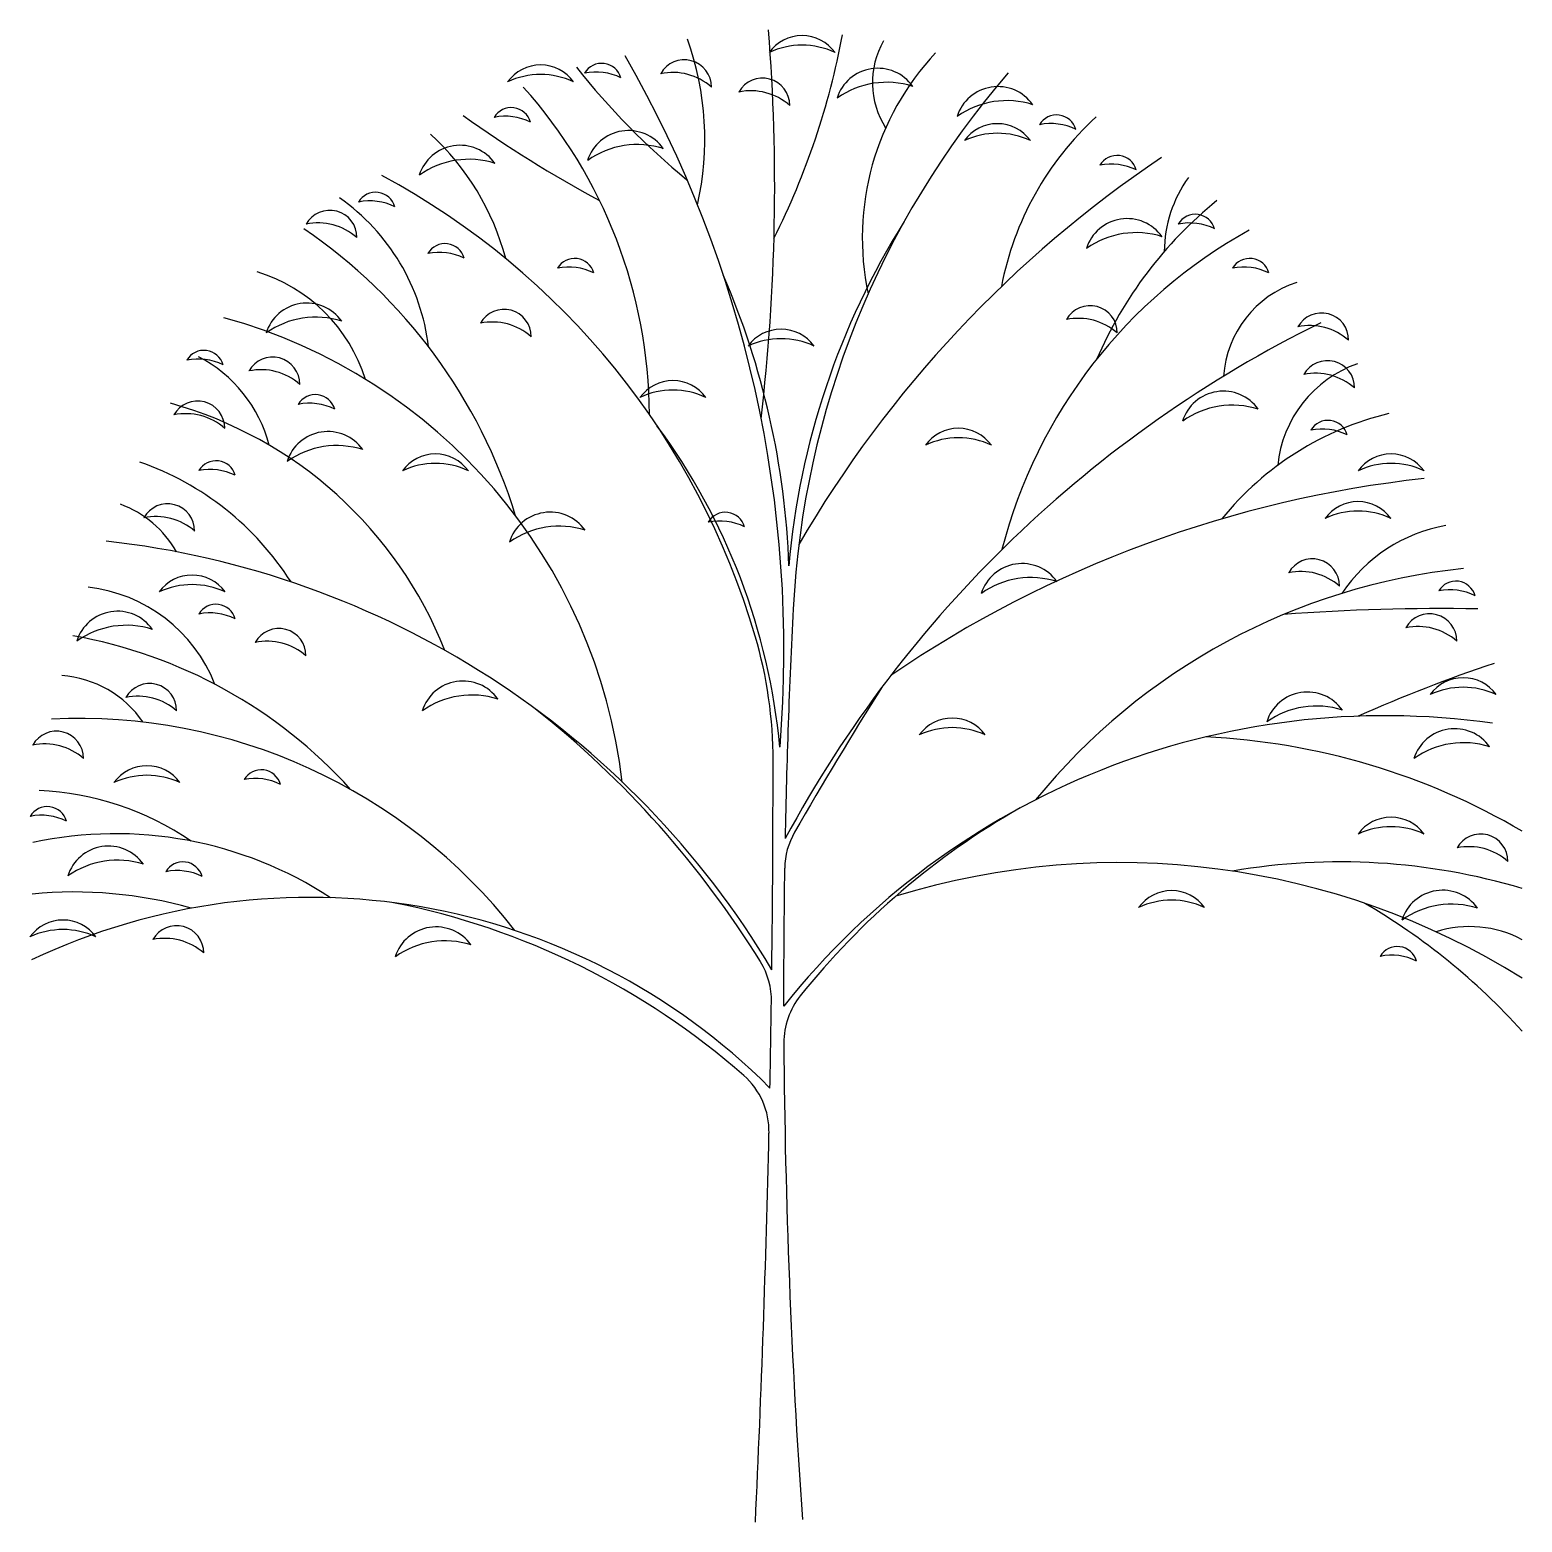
# Model space of a CAD drawing. Extents: x 5.03 to 6.03, y 17.16 to 18.16.
import ezdxf

# ---------------------------------------------------------------- set-up
doc = ezdxf.new("R2010")
doc.units = 0
doc.layers.get('0').update_dxf_attribs({"linetype": 'CONTINUOUS'})

# ---------------------------------------------------------------- blocks, each defined once
blk = doc.blocks.new('LEAF4A')
at = {"color": 0}
for centre, radius, start, end in [((-0.0004, -0.01), 0.0134, 15.7828, 149.4151), ((-0.0043, -0.0402), 0.0378, 63.5349, 101.663)]:
    blk.add_arc(centre, radius, start, end, dxfattribs=at)
blk = doc.blocks.new('LEAF3A')
at = {"color": 0}
for centre, radius, start, end in [((0, -0.0216), 0.0273, 35.8354, 144.1646), ((0, -0.0532), 0.0525, 65.0286, 114.9714)]:
    blk.add_arc(centre, radius, start, end, dxfattribs=at)
blk = doc.blocks.new('LEAF2A')
at = {"color": 0}
for centre, radius, start, end in [((-0.0025, -0.0123), 0.0182, 359.5961, 150.8395), ((-0.0104, -0.0422), 0.0396, 48.7297, 101.7058)]:
    blk.add_arc(centre, radius, start, end, dxfattribs=at)
blk = doc.blocks.new('LEAF1A')
at = {"color": 0}
for centre, radius, start, end in [((0.0033, -0.0222), 0.0287, 35.2114, 162.4469), ((0.0093, -0.0603), 0.0574, 72.2441, 125.4142)]:
    blk.add_arc(centre, radius, start, end, dxfattribs=at)

msp = doc.modelspace()

# ---------------------------------------------------------------- linework, layer by layer
at = {"color": 0}
for centre, radius, start, end in [((4.192, 18.059), 1.3409, 353.3079, 4.4851), ((5.0699, 18.2556), 0.5173, 333.3912, 349.4224), ((5.286, 18.0906), 0.2, 347.2399, 19.5726), ((5.6548, 18.1284), 0.0563, 150.1399, 212.6005), ((5.7908, 18.4487), 0.4989, 218.3977, 230.5846), ((4.738, 17.7473), 0.8011, 355.3686, 29.8899), ((5.7734, 18.0242), 0.1817, 136.8181, 191.8954), ((6.1407, 17.7454), 0.5961, 139.1878, 177.1291), ((5.118, 17.9045), 0.3308, 0.2313, 41.9045), ((5.804, 18.7753), 0.8234, 234.3353, 241.8393), ((5.888, 17.9529), 0.2066, 132.4231, 169.2084), ((5.1848, 17.9662), 0.1733, 14.8008, 47.4937), ((6.2339, 17.4206), 0.792, 123.8763, 149.8467), ((5.026, 17.6128), 0.5144, 16.2813, 61.7813), ((5.8799, 18.0147), 0.0855, 144.1237, 179.7006), ((5.1586, 17.9342), 0.143, 6.8025, 54.8806), ((6.0068, 17.8313), 0.2809, 129.1086, 156.659), ((5.0138, 17.7318), 0.3611, 17.0738, 55.7618), ((6.0601, 17.7594), 0.5196, 147.9454, 175.052), ((6.0168, 17.7298), 0.3422, 118.8936, 165.5554), ((5.1534, 17.8962), 0.11, 17.523, 73.0238), ((5.0025, 17.7848), 0.5403, 2.0578, 23.4097), ((5.9049, 17.9268), 0.0709, 107.7299, 176.2385), ((5.0659, 17.6166), 0.3672, 6.6379, 74.6388), ((6.2617, 17.2313), 0.8203, 116.2037, 151.6267), ((5.104, 17.862), 0.0926, 14.4816, 62.9764), ((5.9509, 17.8636), 0.0808, 109.4281, 174.3326), ((5.0527, 17.6452), 0.2783, 21.5502, 74.4167), ((5.9922, 17.7074), 0.2044, 103.2934, 141.1248), ((5.1087, 17.6427), 0.4295, 5.3303, 36.5128), ((5.0419, 17.6877), 0.1971, 32.4216, 70.7524), ((6.0542, 17.0803), 0.7871, 96.2271, 124.2886), ((5.0694, 17.7785), 0.0713, 29.4064, 69.9719), ((6.0017, 17.7268), 0.106, 99.909, 146.259), ((5.0183, 17.2274), 0.597, 30.8019, 83.6664), ((6.0397, 17.3767), 0.428, 95.9717, 140.8066), ((5.0604, 17.6864), 0.1041, 21.5283, 83.5091), ((10.6033, 17.5216), 5.0644, 177.1291, 178.8733), ((5.9785, 16.3995), 1.376, 88.8989, 94.3381), ((5.0046, 17.4337), 0.3286, 42.1333, 79.9723), ((5.2319, 17.6729), 0.3, 0.044, 16.2813), ((6.3338, 16.7843), 1.006, 108.4215, 114.0001), ((5.0493, 17.6582), 0.0725, 34.4159, 85.9206), ((7.8748, 16.2886), 2.685, 147.7108, 150.1407), ((5.0665, 17.3306), 0.3711, 38.0825, 92.9145), ((4.9646, 17.1931), 0.6569, 31.7271, 51.6227), ((5.9425, 17.1886), 0.515, 81.9557, 141.5782), ((5.8003, 17.2282), 0.4617, 59.4999, 87.3053), ((-5.1312, 17.6649), 10.663, 359.29164, 0.04397), ((5.0303, 17.4562), 0.1974, 55.8223, 87.4164), ((5.9537, 17.1927), 0.5169, 119.6967, 141.3403), ((5.0904, 17.3599), 0.2645, 56.8966, 102.1067), ((5.5896, 17.6005), 0.05, 150.1407, 179.0984), ((10.6033, 17.5216), 5.0644, 179.0984, 180.146), ((5.7642, 17.0948), 0.5102, 58.0084, 107.1078), ((5.9125, 17.1793), 0.4262, 73.3498, 99.7856), ((5.2209, 17.145), 0.4367, 44.9932, 115.3279), ((5.0627, 17.2946), 0.2907, 74.3136, 95.5467), ((5.1791, 17.0832), 0.5045, 48.6899, 78.8031), ((5.7083, 17.1979), 0.4392, 42.0328, 59.8352), ((5.9993, 17.4871), 0.075, 61.9558, 107.4361), ((5.4808, 17.5122), 0.05, 359.1755, 31.7271), ((-5.1312, 17.6649), 10.663, 358.86539, 359.17548), ((5.5891, 17.4844), 0.05, 141.3403, 180.4253), ((10.6033, 17.5216), 5.0644, 180.4253, 184.0466), ((5.4791, 17.4246), 0.05, 358.7025, 48.6899), ((-5.1312, 17.6649), 10.663, 357.29878, 358.70252)]:
    msp.add_arc(centre, radius, start, end, dxfattribs=at)

# ---------------------------------------------------------------- block references
for name, p in [('LEAF3A', (5.5513, 18.1543)), ('LEAF3A', (5.3758, 18.1346)), ('LEAF4A', (5.4172, 18.138)), ('LEAF2A', (5.4748, 18.1379)), ('LEAF1A', (5.5988, 18.1316)), ('LEAF2A', (5.5273, 18.1256)), ('LEAF1A', (5.6794, 18.1193)), ('LEAF4A', (5.3565, 18.1083)), ('LEAF3A', (5.6824, 18.0952)), ('LEAF4A', (5.7226, 18.1034)), ('LEAF1A', (5.4314, 18.0898)), ('LEAF1A', (5.3184, 18.0799)), ('LEAF4A', (5.7631, 18.0762)), ('LEAF4A', (5.2655, 18.0515)), ('LEAF2A', (5.2368, 18.0369)), ('LEAF4A', (5.8157, 18.0367)), ('LEAF1A', (5.7662, 18.0307)), ('LEAF4A', (5.312, 18.017)), ('LEAF4A', (5.399, 18.0071)), ('LEAF4A', (5.8521, 18.0071)), ('LEAF1A', (5.2156, 17.974)), ('LEAF2A', (5.7471, 17.9729)), ('LEAF2A', (5.3538, 17.9704)), ('LEAF2A', (5.9024, 17.968)), ('LEAF3A', (5.5372, 17.9573)), ('LEAF4A', (5.1502, 17.9454)), ('LEAF2A', (5.1985, 17.9384)), ('LEAF2A', (5.9064, 17.936)), ('LEAF3A', (5.4646, 17.9228)), ('LEAF4A', (5.2251, 17.9157)), ('LEAF1A', (5.8307, 17.9149)), ('LEAF2A', (5.1481, 17.9089)), ('LEAF4A', (5.9047, 17.8984)), ('LEAF1A', (5.2297, 17.8878)), ('LEAF3A', (5.6562, 17.8908)), ('LEAF3A', (5.3052, 17.8736)), ('LEAF3A', (5.9466, 17.8736)), ('LEAF4A', (5.1583, 17.8713)), ('LEAF2A', (5.1279, 17.8399)), ('LEAF1A', (5.3789, 17.8337)), ('LEAF4A', (5.5002, 17.8367)), ('LEAF3A', (5.9244, 17.8416)), ('LEAF2A', (5.8963, 17.803)), ('LEAF1A', (5.6956, 17.7992)), ('LEAF3A', (5.1419, 17.7923)), ('LEAF4A', (5.9905, 17.7905)), ('LEAF4A', (5.1583, 17.775)), ('LEAF1A', (5.0885, 17.7672)), ('LEAF2A', (5.975, 17.7661)), ('LEAF2A', (5.2026, 17.7562)), ('LEAF1A', (5.3204, 17.7204)), ('LEAF3A', (5.995, 17.7234)), ('LEAF2A', (5.1158, 17.7193)), ('LEAF1A', (5.8872, 17.713)), ('LEAF3A', (5.6521, 17.6963)), ('LEAF2A', (5.0533, 17.6873)), ('LEAF1A', (5.986, 17.6884)), ('LEAF3A', (5.1116, 17.6643)), ('LEAF4A', (5.1887, 17.6639)), ('LEAF4A', (5.0451, 17.6392)), ('LEAF3A', (5.9466, 17.6298)), ('LEAF2A', (6.0093, 17.6183)), ('LEAF1A', (5.0825, 17.6096)), ('LEAF4A', (5.1361, 17.6021)), ('LEAF3A', (5.7993, 17.5805)), ('LEAF1A', (5.9779, 17.58)), ('LEAF3A', (5.0552, 17.5608)), ('LEAF2A', (5.134, 17.5568)), ('LEAF1A', (5.3023, 17.5554)), ('LEAF4A', (5.9512, 17.5453))]:
    msp.add_blockref(name, p, dxfattribs=at)

doc.saveas('drawing.dxf')
